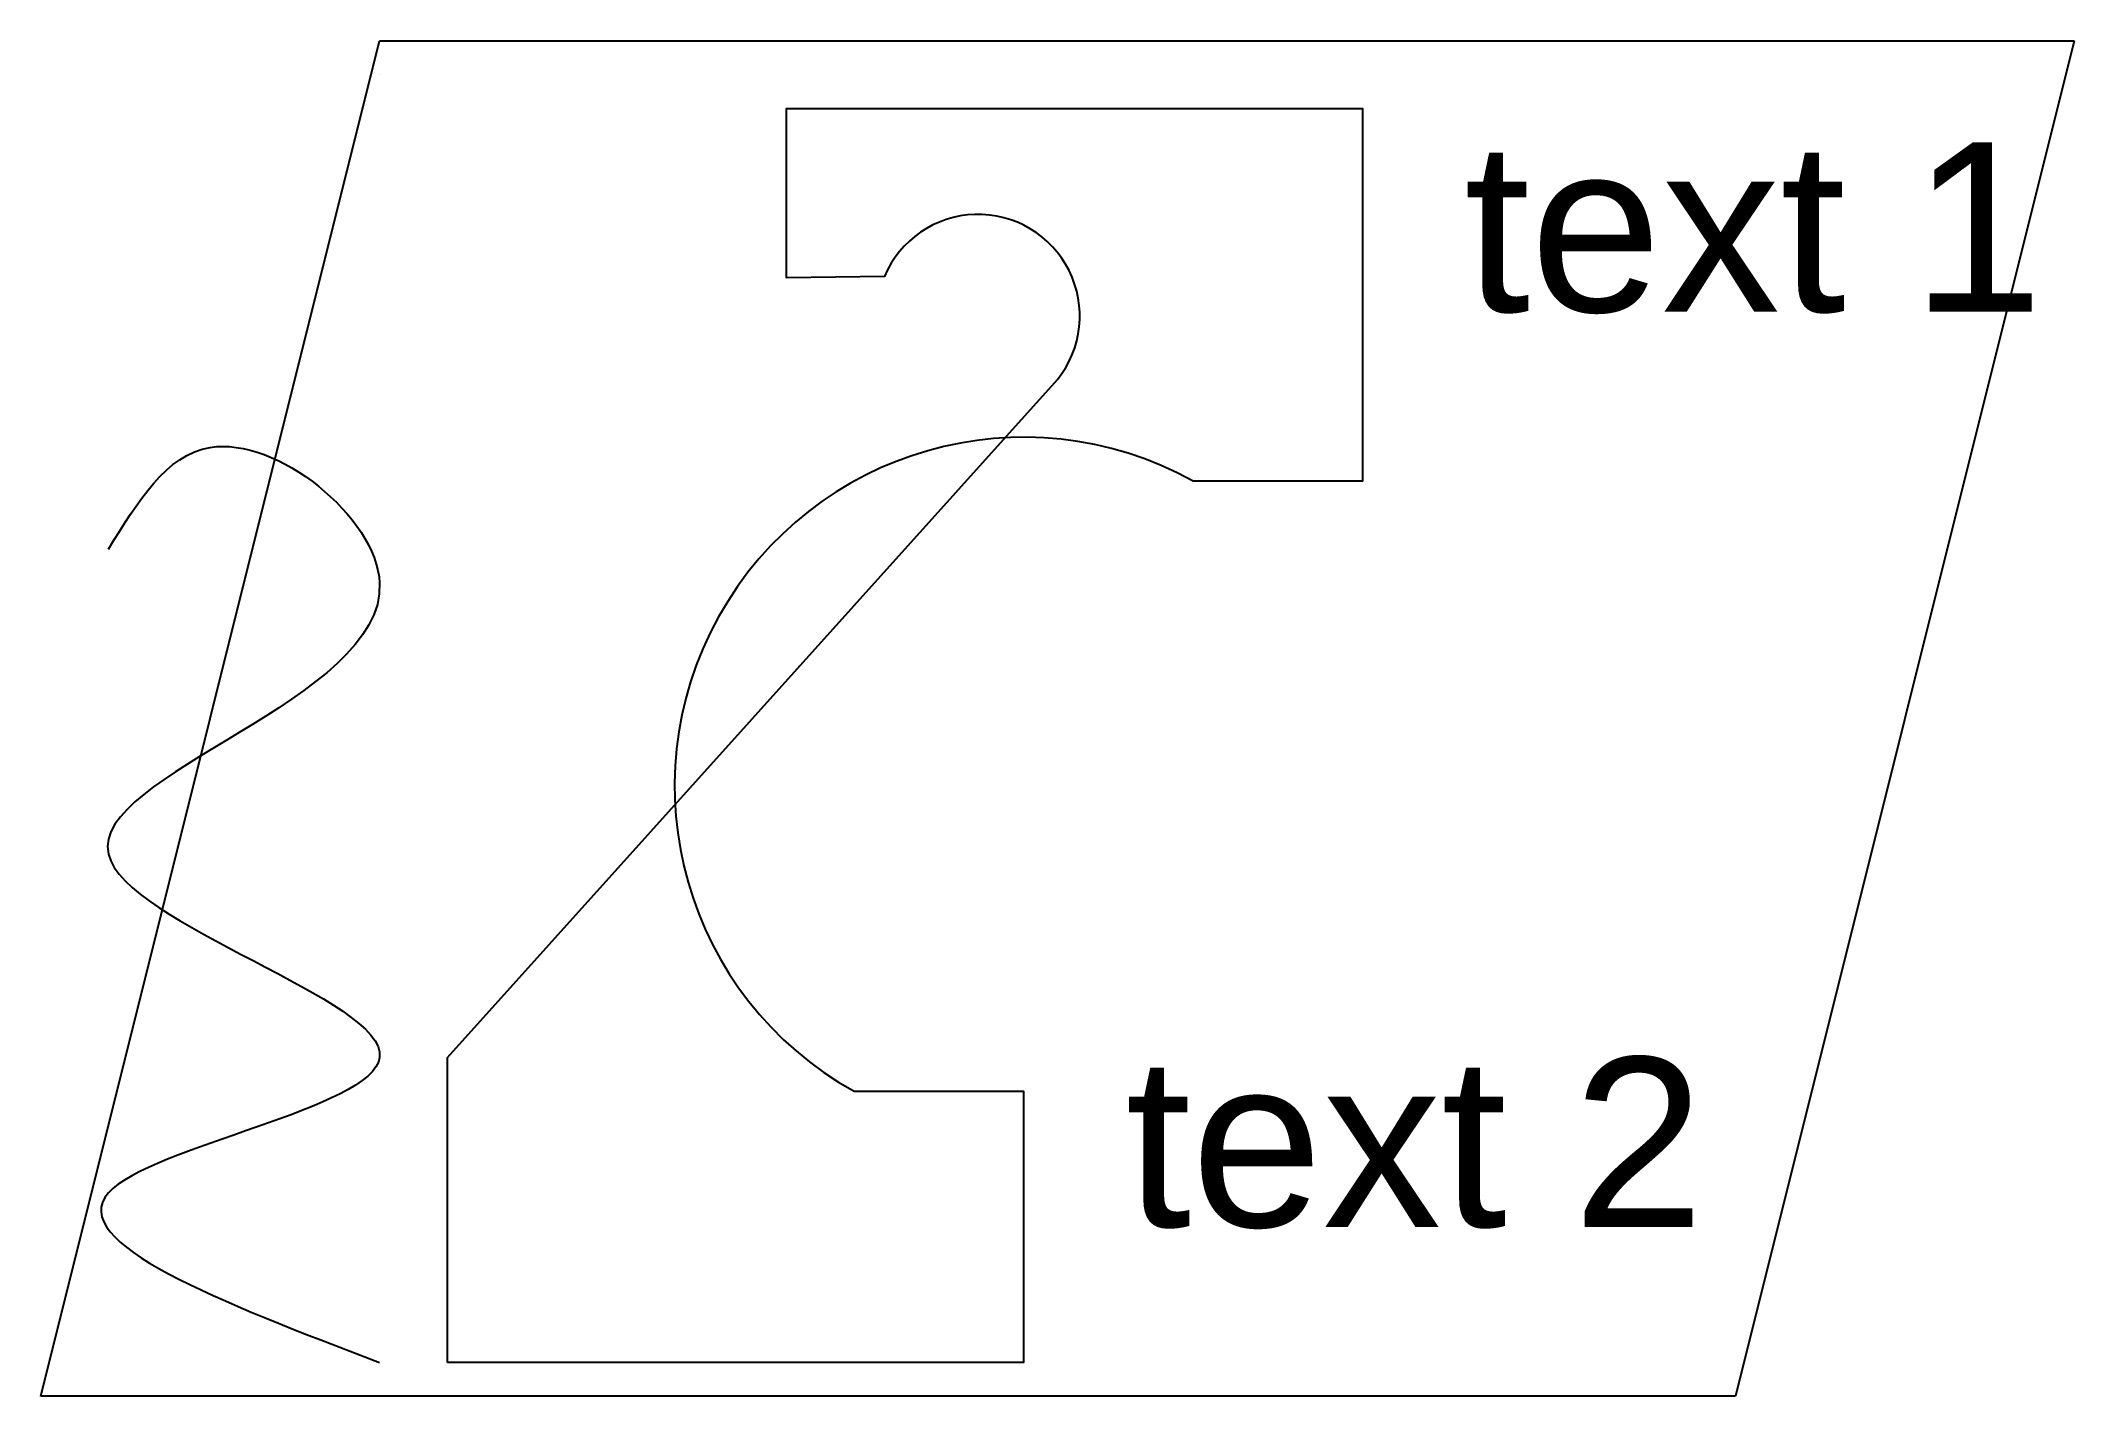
# Model space of a CAD drawing. Header units: millimetres. Extents: x 0 to 60, y 0 to 40.
import ezdxf

# ---------------------------------------------------------------- set-up
doc = ezdxf.new("R2010")
doc.units = ezdxf.units.MM
doc.layers.get('0').update_dxf_attribs({"lineweight": 25, "true_color": 0xffffff})
doc.styles.add('textstyle0', font='')
doc.styles.add('textstyle1', font='')
doc.styles.get('textstyle0').set_extended_font_data('Arial')
doc.styles.get('textstyle1').set_extended_font_data('Arial')

msp = doc.modelspace()

# ---------------------------------------------------------------- linework, layer by layer
for p, q in [((0, 0), (10, 40)), ((10, 40), (60, 40)), ((60, 40), (50, 0)), ((10, 39), (10, 39)), ((50, 0), (0, 0)), ((0, 0), (0, 0))]:
    msp.add_line(p, q)
msp.add_lwpolyline([(12, 1), (12, 10), (30, 30, 1.14731), (24.895, 33.044), (22, 33), (22, 38), (39, 38), (39, 27), (34, 27, 1), (24, 9), (29, 9), (29, 1)], format="xyb", close=True)
msp.add_open_spline([(2, 25), (2.854, 26.393), (4.996, 29.889), (15.114, 21.778), (-6.265, 16.427), (17.145, 9.712), (-3.702, 6.222), (5.352, 2.771), (10, 1)], degree=3, knots=[0, 0, 0, 0, 4.242641, 10.645765, 21.959473, 31.959473, 40.903745, 50.337726, 50.337726, 50.337726, 50.337726])

# ---------------------------------------------------------------- texts
at = {"char_height": 5, "attachment_point": 1}
for s, insert, style in [('text 1', (42, 37), 'textstyle0'), ('text 2', (32, 10), 'textstyle1')]:
    msp.add_mtext(s, dxfattribs=dict(at, insert=insert, style=style))

doc.saveas('drawing.dxf')
